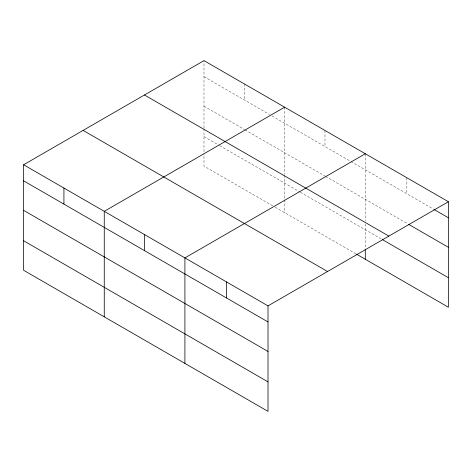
<?xml version="1.0" encoding="UTF-8"?>
<svg xmlns="http://www.w3.org/2000/svg" width="472" height="472" viewBox="0 0 472 472"><rect width="100%" height="100%" fill="white"/><g stroke="black" fill="none" stroke-linecap="round" stroke-linejoin="round"><path stroke-width="0.35" stroke-dasharray="2.36 1.77" d="M203.987 127.918L203.987 60.622M203.987 76.682L269.518 114.519M272.037 115.97L350.177 161.082M350.808 161.448L433.29 209.072M203.987 106.194L244.313 129.481M244.944 129.841L324.972 176.044M325.603 176.41L406.852 223.321M203.987 136.609L219.108 145.335M219.74 145.7L299.767 191.903M300.393 192.269L381.04 238.826M272.668 205.774L203.987 166.12L203.987 153.884M275.188 207.232L355.847 253.8M406.852 177.743L406.852 193.803M365.298 153.754L365.298 221.049M365.298 223.946L365.298 248.455M324.972 130.473L324.972 146.532M284.64 107.191L284.64 174.487M284.64 175.206L284.64 199.013M284.64 199.733L284.64 212.689M244.313 83.904L244.313 99.964M203.987 128.644L203.987 153.164"/><path stroke-width="0.71" d="M23.6 164.769L268.013 305.88L268.013 411.377L23.6 270.267L23.6 164.769L203.987 60.622L448.4 201.733L448.4 307.231L356.478 254.16M284.64 107.191L104.259 211.332L104.259 316.83M365.298 153.754L184.912 257.901L184.912 363.399M268.013 305.88L448.4 201.733M433.921 209.432L448.4 217.793M408.74 224.412L448.4 247.31M144.456 94.99L388.875 236.1M382.296 239.552L448.4 277.719M83.125 130.402L327.544 271.512M23.6 180.829L268.013 321.939M23.6 210.341L268.013 351.451M23.6 240.749L268.013 381.86M365.298 249.175L365.298 259.252M226.466 281.89L226.466 297.95M144.585 234.619L144.585 250.679M63.926 188.051L63.926 204.11"/></g></svg>
